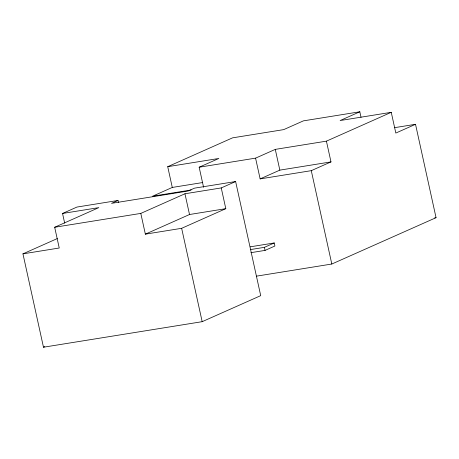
<?xml version="1.0" encoding="UTF-8"?>
<svg xmlns="http://www.w3.org/2000/svg" width="459" height="459" viewBox="0 0 459 459"><rect width="100%" height="100%" fill="white"/><g stroke="black" fill="none" stroke-linecap="round" stroke-linejoin="round"><path stroke-width="0.69" d="M64.673 223.143L62.544 213.464L76.923 207.066L118.003 200.457L118.462 202.534M191.116 189.997L152.583 196.2L172.28 187.438L167.719 166.686L232.558 137.849L283.702 129.622L303.405 120.86L359.816 111.784L361.032 117.315M118.003 200.457L111.514 203.343L188.052 191.03L194.541 188.144L235.622 181.534L260.712 295.648L202.178 321.679L43.479 347.216L22.95 253.85L59.24 248.009L54.678 227.262L98.84 207.623L62.544 213.464M203.572 187.278L199.16 167.219L218.863 158.458L167.719 166.686M22.95 253.85L57.369 238.542M199.16 167.219L255.577 158.143L275.28 149.382L326.418 141.154L391.257 112.317L395.824 133.064L415.521 124.303L436.05 217.669L331.811 264.028L256.34 276.175M359.816 111.784L340.119 120.545L391.257 112.317M54.678 227.262L140.798 213.406L184.954 193.767L221.244 187.926L235.622 181.534M255.577 158.143L260.138 178.89L279.841 170.128L330.985 161.901L326.418 141.154M140.798 213.406L145.36 234.153L189.515 214.514L225.805 208.673L221.244 187.926M145.36 234.153L181.649 228.312L225.805 208.673M260.138 178.89L311.282 170.662L330.985 161.901M250.281 249.61L264.39 247.344L274.23 242.966L274.901 246.018L265.061 250.396L250.953 252.662M43.479 347.216L44.781 346.637M394.505 127.682L415.521 124.303M172.28 187.438L202.408 182.59M250.253 246.822L274.23 242.966M434.639 217.899L436.05 217.669M311.282 170.662L331.811 264.028M275.28 149.382L279.841 170.128M264.39 247.344L265.061 250.396M184.954 193.767L189.515 214.514M181.649 228.312L202.178 321.679"/></g></svg>
